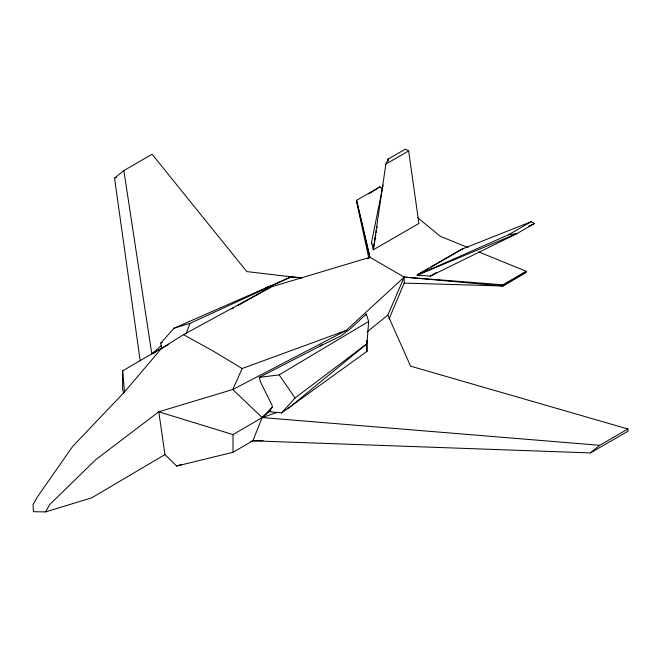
<?xml version="1.0" encoding="UTF-8"?>
<svg xmlns="http://www.w3.org/2000/svg" width="661" height="661" viewBox="0 0 661 661"><rect width="100%" height="100%" fill="white"/><g stroke="black" fill="none" stroke-linecap="round" stroke-linejoin="round"><path stroke-width="0.99" d="M287.989 408.614L366.987 343.703L368.64 321.477L366.31 314.058L350.173 328.971L340.704 336.119L319.346 346.438L259.277 377.381L260.632 382.182L272.233 405.614L272.158 407.193L269.283 411.72L281.669 412.902L366.987 351.346L366.896 340.613M382.364 188.773L379.976 186.815L356.56 200.333L369.912 257.311L404.193 277.099L502.881 285.982L502.881 284.808L526.296 271.291L526.296 272.464L502.881 285.982L404.193 283.09L389.032 319.032M373.267 249.825L385.859 164.102L388.354 158.954L405.433 149.089L408.647 150.939L418.909 223.468L373.267 249.825L375.836 234.556M376.167 232.54L376.506 230.524M376.836 228.508L377.175 226.492M388.024 160.97L388.354 158.954L387.949 160.962M371.259 243.81L383.099 185.047M366.136 314.9L366.31 314.058M186.005 333.904L189.98 323.386L291.253 276.802L302.135 277.942M502.881 284.808L404.193 277.099L346.19 330.442L232.779 389.527L158.78 411.795L164.944 454.586L176.71 466.046L233.002 452.281L252.857 440.813L262.153 417.562L272.158 407.193M367.037 331.905L387.833 315.123L404.193 277.099L404.193 283.09M346.19 330.442L242.157 368.516L232.779 389.527L262.153 417.562L599.692 445.299L627.95 428.989L627.95 431.245L590.397 452.917L252.857 440.813L250.907 441.465M356.56 200.333L369.912 257.311L270.977 287.014L183.518 334.664L161.524 348.388L124.491 391.998L72.71 446.349L37.099 497.394L33.05 504.665L33.43 511.688L45.592 511.911L49.633 504.632L95.762 459.659L158.78 411.795L233.002 434.591L262.153 417.562L270.878 410.415M161.714 348.727L160.739 343.084L174.107 328.17L291.253 276.802M281.669 412.902L295.037 397.996L366.987 343.703M161.135 345.744L151.782 353.842L122.632 370.871L122.632 388.561L123.574 393.551M140.198 360.774L114.551 178.189L123.847 170.571L152.096 154.261L246.776 271.588L300.722 277.934M590.397 452.917L599.692 445.299M319.346 346.438L321.849 344.662M368.706 193.888L379.976 186.815M502.881 285.982L526.296 271.291L478.605 251.891M259.277 377.381L279.165 374.878L368.64 321.477M164.944 454.586L91.772 497.799L45.592 511.911M367.26 258.872L369.912 257.311M114.551 178.189L116.336 177.156M385.859 164.102L408.647 150.939M417.265 274.761L428.84 268.077M430.617 267.052L460.882 249.577L531.18 221.683L534.385 223.542L517.307 233.399L430.261 276.141L417.157 275.166L462.807 248.809M430.261 276.141L436.475 272.555M417.157 275.166L508.383 234.845L531.18 221.683M168.695 344.364L151.782 353.842L123.847 170.571M231.771 309.001L233.548 308.001M237.778 305.63L270.977 287.014M161.524 348.388L151.782 353.842L155.467 352.346M260.938 290.534L262.739 289.559M264.54 288.584L268.143 286.634L272.059 285.75M528.808 226.112L534.385 223.542M160.739 343.084L162.457 342.34M417.405 275.125L517.307 233.399L508.383 234.845M262.153 417.562L276.769 412.505M176.71 466.046L181.593 464.427M174.107 328.17L189.98 323.386M252.857 440.813L263.161 440.557M627.95 428.989L410.613 366.169L387.833 315.123M468.12 247.619L440.457 236.374L417.38 217.461M183.518 334.664L212.842 350.867L242.157 368.516M279.165 374.878L295.037 397.996M371.573 242.256L373.333 249.684M356.56 201.506L368.838 258.319M122.632 370.871L124.491 391.998M366.558 340.622L366.987 351.346M233.002 434.591L233.002 452.281"/></g></svg>
